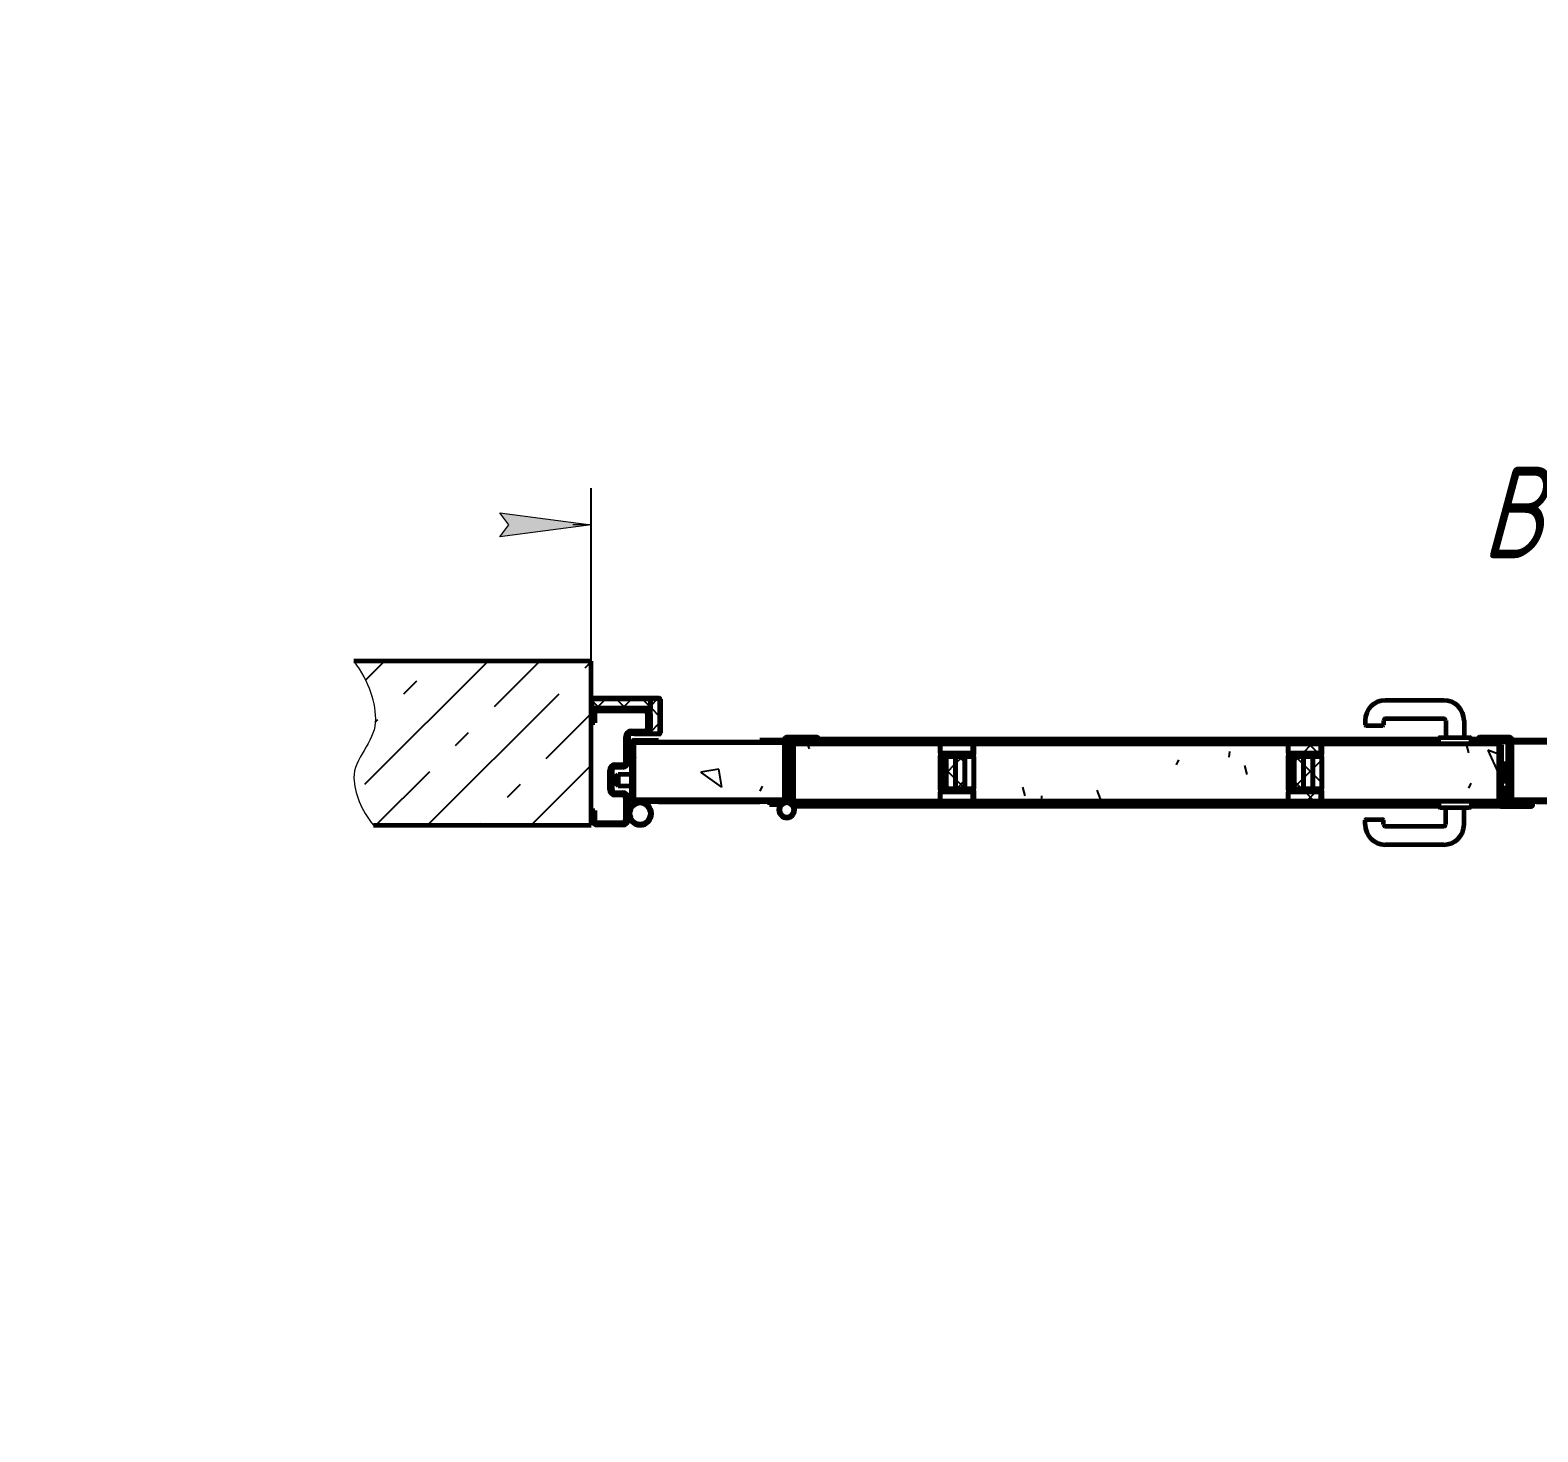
# Model space of a CAD drawing. Header units: millimetres. Extents: x -68 to 2520, y 0 to 297.
# Drawn here: x 48.2 to 130.5, y 0 to 76.5 of the extents above; entities that cross this region are included whole.
import ezdxf

# ---------------------------------------------------------------- set-up
doc = ezdxf.new("R2010")
doc.units = ezdxf.units.MM
for name, pattern in [('K5LT_BASIC', [0]), ('K5LT_THIN', [0]), ('K5LT_THIN_INCLUDED_TO_HATCHING', [0])]:
    doc.linetypes.add(name, pattern=pattern)
doc.layers.add('Системный слой', color=7, linetype='Continuous')
doc.styles.add('KDIMTEXTSTYLE', font='GOST_AU.SHX', dxfattribs={"width": 0.96, "oblique": 15, "height": 5})
doc.dimstyles.new('KDIMSTYLE (0.04)', dxfattribs={"dimtxt": 5, "dimasz": 1, "dimexe": 2, "dimexo": 0, "dimgap": 1, "dimtad": 1, "dimlfac": 25, "dimtxsty": 'KDIMTEXTSTYLE', "dimsah": 1, "dimcen": 0, "dimdle": 1, "dimadec": 0, "dimazin": 0, "dimtfac": 0.667, "dimtmove": 0, "dimatfit": 3, "dimfxl": 1, "dimtvp": 1, "dimtolj": 1, "dimtzin": 0, "dimarcsym": 0})
doc.dimstyles.new('KDIMSTYLE (0.50)', dxfattribs={"dimtxt": 5, "dimasz": 1, "dimexe": 2, "dimexo": 0, "dimgap": 1, "dimtad": 1, "dimlfac": 2, "dimtxsty": 'KDIMTEXTSTYLE', "dimsah": 1, "dimcen": 0, "dimdle": 1, "dimadec": 0, "dimazin": 0, "dimtfac": 0.667, "dimtmove": 0, "dimatfit": 3, "dimfxl": 1, "dimtvp": 1, "dimtolj": 1, "dimtzin": 0, "dimarcsym": 0})
pattern_1 = [(45, (0, 0), (-0.707107, 0.707107), []), (135, (0, 0), (-0.707107, -0.707107), [])]
pattern_2 = [(40, (7.66, 6.428), (-20.569, 24.5134), [2, -30]), (130, (9.193, 7.713), (-24.5134, -20.569), [2, -30]), (85, (7.66, 6.428), (-20.569, 24.513), [2.828, -42.426]), (60, (9.193, 7.713), (-27.713, 16), [2, -30]), (150, (10.192, 9.445), (-16, -27.713), [2, -30]), (105, (9.193, 7.713), (-27.7123, 15.9997), [2.828, -42.426]), (80, (16.853, 14.141), (-26.0974, 4.6017), [1.5, -25]), (170, (17.114, 15.618), (-4.6017, -26.0974), [1.5, -25]), (125, (16.853, 14.141), (-26.097, 4.6016), [2.121, -35.355]), (100, (-18.796, -15.771), (-15.757, -2.7784), [1, -15]), (190, (-18.97, -14.787), (2.7784, -15.757), [1, -15]), (145, (-18.796, -15.771), (-15.7573, -2.77844), [1.414, -21.213]), (70, (1.233, 14.088), (-15.035, 5.4723), [1, -15]), (160, (1.575, 15.028), (-5.4723, -15.035), [1, -15]), (115, (1.233, 14.088), (-15.0355, 5.4725), [1.414, -21.213]), (85, (0, 0), (-9.35186, 7.8449), [0.3, -10]), (65, (0, 0), (-2.41845, 6.64463), [0.3, -10]), (105, (0, 0), (-6.19307, 7.65806), [0.5, -12]), (110, (0, 0), (-7.94593, 1.36463), [0.5, -7])]
pattern_3 = [(135, (0, 0), (-2.12132, -2.12132), [])]
pattern_4 = [(45, (0, 0), (-2.12132, 2.12132), [])]

# ---------------------------------------------------------------- blocks, each defined once
blk = doc.blocks.new('KDIMARROW_01')
at = {"layer": 'Системный слой'}
blk.add_hatch(color=0, dxfattribs=at).paths.add_polyline_path([(0, 0), (-5, 0.658), (-4.5, 0), (-5, -0.658)])
at = {"layer": 'Системный слой', "color": 0, "linetype": 'K5LT_THIN', "lineweight": 18}
for p, q in [((-4.5, 0), (-5, 0.658)), ((-5, 0.658), (0, 0)), ((0, 0), (-5, -0.658)), ((-5, -0.658), (-4.5, 0)), ((0, 0), (-1, 0))]:
    blk.add_line(p, q, dxfattribs=at)

msp = doc.modelspace()

# ---------------------------------------------------------------- hatches: boundary and pattern name
at = {"layer": 'Системный слой'}
h = msp.add_hatch(dxfattribs=at)
h.set_pattern_fill('Бетон', angle=45, style=0, pattern_type=0)
h.set_pattern_definition([(45, (0, 0), (-2.82843, 2.82843), [11, -5]), (45, (9.1924, 9.1924), (-2.82843, 2.82843), [1, -15]), (45, (4.2426, 7.071), (-2.82843, 2.82843), [11, -5]), (45, (13.435, 16.2635), (-2.82843, 2.82843), [1, -15])])
h.paths.add_polyline_path([(78.82661, 33.11981), (66.93392, 33.11981), (66.59591, 33.58965), (66.32191, 34.06005), (66.11191, 34.53102), (65.96592, 35.00256), (65.88393, 35.47466), (65.86661, 35.71981), (65.88668, 36.00105), (65.96934, 36.31226), (66.1234, 36.67125), (66.37302, 37.12736), (66.72842, 37.7535), (66.94505, 38.25178), (67.02523, 38.60583), (67.03339, 38.71181), (67.0216, 39.23803), (66.94582, 39.76548), (66.80604, 40.29415), (66.60226, 40.82406), (66.33449, 41.3552), (66.00272, 41.88756), (65.86661, 42.08091), (78.82661, 42.08091), (78.82661, 40.00381), (78.82661, 38.71181)])
h = msp.add_hatch(dxfattribs=at)
h.set_pattern_fill('Металл', angle=135, style=0, pattern_type=0)
h.set_pattern_definition(pattern_3)
h.paths.add_polyline_path([(81.16661, 38.11981), (81.16661, 38.09181), (82.53861, 38.09181), (82.58669, 38.11173), (82.60661, 38.15981), (82.60661, 40.00381), (82.58669, 40.0519), (82.53861, 40.07181), (78.89461, 40.07181), (78.84652, 40.0519), (78.82661, 40.00381), (78.82661, 38.71181), (78.85461, 38.71181), (78.85461, 40.00381), (78.86632, 40.0321), (78.89461, 40.04381), (82.53861, 40.04381), (82.56689, 40.0321), (82.57861, 40.00381), (82.57861, 38.15981), (82.56689, 38.13153), (82.53861, 38.11981)])
h = msp.add_hatch(dxfattribs=at)
h.set_pattern_fill('Неметалл', angle=45, style=0, pattern_type=0)
h.set_pattern_definition(pattern_1)
h.paths.add_polyline_path([(82.05461, 39.51981), (82.05461, 40.01981), (78.85461, 40.01981), (78.85461, 39.51981)])
h = msp.add_hatch(dxfattribs=at)
h.set_pattern_fill('Металл', angle=135, style=0, pattern_type=0)
h.set_pattern_definition(pattern_3)
h.paths.add_polyline_path([(78.85461, 38.71981), (79.01461, 38.71981), (79.01461, 39.19981), (79.04581, 39.29474), (79.12724, 39.35264), (79.17461, 39.35981), (81.73461, 39.35981), (81.82953, 39.32861), (81.88744, 39.24718), (81.89461, 39.19981), (81.89461, 38.43981), (81.86341, 38.34489), (81.78198, 38.28699), (81.73461, 38.27981), (81.01461, 38.27981), (80.87595, 38.24821), (80.76468, 38.15965), (80.70277, 38.03163), (80.69461, 37.95981), (80.69461, 36.59981), (80.66341, 36.50489), (80.58198, 36.44699), (80.53461, 36.43981), (80.13461, 36.43981), (79.99595, 36.40821), (79.88468, 36.31965), (79.82277, 36.19163), (79.81461, 36.11981), (79.81461, 35.07981), (79.84621, 34.94116), (79.93477, 34.82989), (80.06279, 34.76797), (80.13461, 34.75981), (80.53461, 34.75981), (80.62953, 34.72861), (80.68744, 34.64718), (80.69461, 34.59981), (80.69461, 33.43981), (80.66341, 33.34489), (80.58198, 33.28699), (80.53461, 33.27981), (79.17461, 33.27981), (79.07968, 33.31101), (79.02178, 33.39244), (79.01461, 33.43981), (79.01461, 33.91981), (78.85461, 33.91981), (78.85461, 33.43981), (78.88621, 33.30116), (78.97477, 33.18989), (79.10279, 33.12797), (79.17461, 33.11981), (80.53461, 33.11981), (80.67326, 33.15141), (80.78453, 33.23997), (80.84645, 33.368), (80.85461, 33.43981), (80.85461, 34.59981), (80.82301, 34.73847), (80.73445, 34.84974), (80.60642, 34.91165), (80.53461, 34.91981), (80.13461, 34.91981), (80.03968, 34.95101), (79.98178, 35.03244), (79.97461, 35.07981), (79.97461, 36.11981), (80.00581, 36.21474), (80.08724, 36.27264), (80.13461, 36.27981), (80.53461, 36.27981), (80.67326, 36.31141), (80.78453, 36.39997), (80.84645, 36.528), (80.85461, 36.59981), (80.85461, 37.95981), (80.88581, 38.05474), (80.96724, 38.11264), (81.01461, 38.11981), (81.73461, 38.11981), (81.87326, 38.15141), (81.98453, 38.23997), (82.04645, 38.368), (82.05461, 38.43981), (82.05461, 39.19981), (82.02301, 39.33847), (81.93445, 39.44974), (81.80642, 39.51165), (81.73461, 39.51981), (79.17461, 39.51981), (79.03595, 39.48821), (78.92468, 39.39965), (78.86277, 39.27163), (78.85461, 39.19981)])
h = msp.add_hatch(dxfattribs=at)
h.set_pattern_fill('Неметалл', angle=45, style=0, pattern_type=0)
h.set_pattern_definition(pattern_1)
h.paths.add_polyline_path([(82.55461, 40.03981), (82.05461, 40.03981), (82.05461, 38.11981), (82.55461, 38.11981)])
h = msp.add_hatch(dxfattribs=at)
h.set_pattern_fill('Металл', angle=135, style=0, pattern_type=0)
h.set_pattern_definition(pattern_3)
h.paths.add_polyline_path([(89.43461, 37.67981), (89.43461, 34.55981), (89.41118, 34.50324), (89.35461, 34.47981), (88.03461, 34.47981), (88.03461, 34.39981), (89.35461, 34.39981), (89.44953, 34.43101), (89.50744, 34.51244), (89.51461, 34.55981), (89.51461, 37.67981), (89.53804, 37.73638), (89.59461, 37.75981), (91.14461, 37.75981), (91.2122, 37.79039), (91.23387, 37.86135), (91.19488, 37.92446), (91.14461, 37.93981), (89.53088, 37.93981), (89.43596, 37.90861), (89.41774, 37.89295), (89.30805, 37.78326), (89.25149, 37.75983), (88.03447, 37.75983), (88.03447, 37.67983), (89.25149, 37.67983), (89.34641, 37.71103), (89.36462, 37.72669), (89.47431, 37.83638), (89.53088, 37.85981), (91.14461, 37.85981), (91.15168, 37.85688), (91.15461, 37.84981), (91.15168, 37.84274), (91.14461, 37.83981), (89.59461, 37.83981), (89.49968, 37.80861), (89.44178, 37.72718)])
h = msp.add_hatch(dxfattribs=at)
h.set_pattern_fill('Металл', angle=135, style=0, pattern_type=0)
h.set_pattern_definition(pattern_3)
h.paths.add_polyline_path([(129.03461, 34.55981), (129.03461, 37.67981), (129.00341, 37.77474), (128.92198, 37.83264), (128.87461, 37.83981), (127.32461, 37.83981), (127.31754, 37.84274), (127.31461, 37.84981), (127.31754, 37.85688), (127.32461, 37.85981), (128.93833, 37.85981), (128.9949, 37.83638), (129.10459, 37.72669), (129.19378, 37.68163), (129.21773, 37.67983), (130.43475, 37.67983), (130.43475, 37.75983), (129.21773, 37.75983), (129.16116, 37.78326), (129.05147, 37.89295), (128.96229, 37.93801), (128.93833, 37.93981), (127.32461, 37.93981), (127.25701, 37.90923), (127.23535, 37.83828), (127.27434, 37.77516), (127.32461, 37.75981), (128.87461, 37.75981), (128.93118, 37.73638), (128.95461, 37.67981), (128.95461, 34.55981), (128.98581, 34.46489), (129.06724, 34.40699), (129.11461, 34.39981), (130.43461, 34.39981), (130.43461, 34.47981), (129.11461, 34.47981), (129.05804, 34.50324)])
h = msp.add_hatch(dxfattribs=at)
h.set_pattern_fill('Металл', angle=135, style=0, pattern_type=0)
h.set_pattern_definition(pattern_3)
h.paths.add_polyline_path([(81.01461, 37.59981), (81.01461, 34.55981), (81.04581, 34.46489), (81.12724, 34.40699), (81.17461, 34.39981), (82.49461, 34.39981), (82.49461, 34.47981), (81.17461, 34.47981), (81.11804, 34.50324), (81.09461, 34.55981), (81.09461, 37.59981), (81.11804, 37.65638), (81.17461, 37.67981), (82.49461, 37.67981), (82.49461, 37.75981), (81.17461, 37.75981), (81.07968, 37.72861), (81.02178, 37.64718)])
h = msp.add_hatch(dxfattribs=at)
h.set_pattern_fill('Металл', angle=135, style=0, pattern_type=0)
h.set_pattern_definition(pattern_3)
h.paths.add_polyline_path([(81.17461, 37.63981), (87.83461, 37.63981), (87.83461, 37.65981), (81.17461, 37.65981)])
h = msp.add_hatch(dxfattribs=at)
h.set_pattern_fill('Песок', angle=40, style=0, pattern_type=0)
h.set_pattern_definition(pattern_2)
h.paths.add_polyline_path([(81.17461, 34.51981), (87.83461, 34.51981), (89.35461, 34.51981), (89.35461, 37.63981), (87.83461, 37.63981), (81.17461, 37.63981)])
h = msp.add_hatch(dxfattribs=at)
h.set_pattern_fill('Металл', angle=45, style=0, pattern_type=0)
h.set_pattern_definition(pattern_4)
h.paths.add_polyline_path([(89.79912, 34.47981), (89.79912, 37.51981), (89.82255, 37.57638), (89.87912, 37.59981), (91.19912, 37.59981), (91.19912, 37.67981), (89.87912, 37.67981), (89.78419, 37.64861), (89.72629, 37.56718), (89.71912, 37.51981), (89.71912, 34.47981), (89.75032, 34.38489), (89.83175, 34.32699), (89.87912, 34.31981), (91.19912, 34.31981), (91.19912, 34.39981), (89.87912, 34.39981), (89.82255, 34.42324)])
h = msp.add_hatch(dxfattribs=at)
h.set_pattern_fill('Металл', angle=135, style=0, pattern_type=0)
h.set_pattern_definition(pattern_3)
h.paths.add_polyline_path([(98.87912, 37.01981), (98.87912, 36.99981), (99.63912, 36.99981), (99.68154, 37.01739), (99.69912, 37.05981), (99.69912, 37.51981), (99.68154, 37.56224), (99.63912, 37.57981), (89.87912, 37.57981), (89.87912, 37.55981), (99.63912, 37.55981), (99.6674, 37.5481), (99.67912, 37.51981), (99.67912, 37.05981), (99.6674, 37.03153), (99.63912, 37.01981)])
h = msp.add_hatch(dxfattribs=at)
h.set_pattern_fill('Песок', angle=40, style=0, pattern_type=0)
h.set_pattern_definition(pattern_2)
h.paths.add_polyline_path([(89.87912, 37.55981), (89.87912, 34.43981), (97.87912, 34.43981), (97.87912, 37.55981)])
h = msp.add_hatch(dxfattribs=at)
h.set_pattern_fill('Металл', angle=135, style=0, pattern_type=0)
h.set_pattern_definition(pattern_3)
h.paths.add_polyline_path([(97.99912, 34.93981), (99.63912, 34.93981), (99.63912, 34.97981), (97.99912, 34.97981), (97.94255, 35.00324), (97.91912, 35.05981), (97.91912, 36.93981), (97.94255, 36.99638), (97.99912, 37.01981), (99.63912, 37.01981), (99.63912, 37.05981), (97.99912, 37.05981), (97.9187, 37.02888), (97.87974, 36.95203), (97.87912, 36.93981), (97.87912, 35.05981), (97.91005, 34.97939), (97.9869, 34.94044)])
h = msp.add_hatch(dxfattribs=at)
h.set_pattern_fill('Металл', angle=45, style=0, pattern_type=0)
h.set_pattern_definition(pattern_4)
h.paths.add_polyline_path([(117.87912, 37.01981), (117.87912, 36.99981), (118.63912, 36.99981), (118.68154, 37.01739), (118.69912, 37.05981), (118.69912, 37.51981), (118.68154, 37.56224), (118.63912, 37.57981), (99.75912, 37.57981), (99.71669, 37.56224), (99.69912, 37.51981), (99.69912, 36.97981), (99.6874, 36.95153), (99.65912, 36.93981), (98.23912, 36.93981), (98.1377, 36.90852), (98.07154, 36.82553), (98.05912, 36.75981), (98.05912, 36.43981), (98.07912, 36.43981), (98.07912, 36.75981), (98.11032, 36.85474), (98.19175, 36.91264), (98.23912, 36.91981), (99.65912, 36.91981), (99.70154, 36.93739), (99.71912, 36.97981), (99.71912, 37.51981), (99.73083, 37.5481), (99.75912, 37.55981), (118.63912, 37.55981), (118.6674, 37.5481), (118.67912, 37.51981), (118.67912, 37.05981), (118.6674, 37.03153), (118.63912, 37.01981)])
h = msp.add_hatch(dxfattribs=at)
h.set_pattern_fill('Песок', angle=40, style=0, pattern_type=0)
h.set_pattern_definition(pattern_2)
h.paths.add_polyline_path([(99.71912, 37.55981), (99.71912, 34.43981), (116.87912, 34.43981), (116.87912, 37.55981)])
h = msp.add_hatch(dxfattribs=at)
h.set_pattern_fill('Неметалл', angle=45, style=0, pattern_type=0)
h.set_pattern_definition(pattern_1)
h.paths.add_polyline_path([(116.87912, 37.05981), (118.63912, 37.05981), (118.63912, 37.55981), (116.87912, 37.55981)])
h = msp.add_hatch(dxfattribs=at)
h.set_pattern_fill('Металл', angle=135, style=0, pattern_type=0)
h.set_pattern_definition(pattern_3)
h.paths.add_polyline_path([(128.35912, 37.55981), (128.35912, 37.57981), (118.75912, 37.57981), (118.71669, 37.56224), (118.69912, 37.51981), (118.69912, 36.97981), (118.6874, 36.95153), (118.65912, 36.93981), (117.23912, 36.93981), (117.1377, 36.90852), (117.07154, 36.82553), (117.05912, 36.75981), (117.05912, 36.43981), (117.07912, 36.43981), (117.07912, 36.75981), (117.11032, 36.85474), (117.19175, 36.91264), (117.23912, 36.91981), (118.65912, 36.91981), (118.70154, 36.93739), (118.71912, 36.97981), (118.71912, 37.51981), (118.73083, 37.5481), (118.75912, 37.55981)])
h = msp.add_hatch(dxfattribs=at)
h.set_pattern_fill('Песок', angle=40, style=0, pattern_type=0)
h.set_pattern_definition(pattern_2)
h.paths.add_polyline_path([(118.75912, 34.43981), (128.35912, 34.43981), (128.35912, 37.55981), (118.75912, 37.55981), (118.73083, 37.5481), (118.71912, 37.51981), (118.71912, 36.87981), (118.71912, 35.11981), (118.71912, 35.01981), (118.71912, 34.47981), (118.73083, 34.45153)])
h = msp.add_hatch(dxfattribs=at)
h.set_pattern_fill('Металл', angle=45, style=0, pattern_type=0)
h.set_pattern_definition(pattern_4)
h.paths.add_polyline_path([(128.51912, 34.39981), (128.51912, 37.51981), (128.48792, 37.61474), (128.40648, 37.67264), (128.35912, 37.67981), (127.03912, 37.67981), (127.03912, 37.59981), (128.35912, 37.59981), (128.41568, 37.57638), (128.43912, 37.51981), (128.43912, 34.39981), (128.47032, 34.30489), (128.55175, 34.24699), (128.59912, 34.23981), (130.14912, 34.23981), (130.15619, 34.23688), (130.15912, 34.22981), (130.15619, 34.22274), (130.14912, 34.21981), (128.53539, 34.21981), (128.47882, 34.24324), (128.36913, 34.35293), (128.27995, 34.39799), (128.25599, 34.3998), (127.03898, 34.3998), (127.03898, 34.3198), (128.25599, 34.3198), (128.31256, 34.29637), (128.42225, 34.18668), (128.51144, 34.14162), (128.53539, 34.13981), (130.14912, 34.13981), (130.21671, 34.17039), (130.23837, 34.24135), (130.19939, 34.30446), (130.14912, 34.31981), (128.59912, 34.31981), (128.54255, 34.34324)])
h = msp.add_hatch(dxfattribs=at)
h.set_pattern_fill('Неметалл', angle=45, style=0, pattern_type=0)
h.set_pattern_definition(pattern_1)
h.paths.add_polyline_path([(98.21912, 36.87981), (98.21912, 35.11981), (98.71912, 35.11981), (98.71912, 36.87981)])
h = msp.add_hatch(dxfattribs=at)
h.set_pattern_fill('Неметалл', angle=45, style=0, pattern_type=0)
h.set_pattern_definition(pattern_1)
h.paths.add_polyline_path([(98.71912, 36.87981), (98.71912, 35.11981), (99.21912, 35.11981), (99.21912, 36.87981)])
h = msp.add_hatch(dxfattribs=at)
h.set_pattern_fill('Неметалл', angle=45, style=0, pattern_type=0)
h.set_pattern_definition(pattern_1)
h.paths.add_polyline_path([(117.71912, 35.11981), (117.71912, 36.87981), (117.21912, 36.87981), (117.21912, 35.11981)])
h = msp.add_hatch(dxfattribs=at)
h.set_pattern_fill('Неметалл', angle=45, style=0, pattern_type=0)
h.set_pattern_definition(pattern_1)
h.paths.add_polyline_path([(118.21912, 35.11981), (118.21912, 36.87981), (117.71912, 36.87981), (117.71912, 35.11981)])
h = msp.add_hatch(dxfattribs=at)
h.set_pattern_fill('Неметалл', angle=45, style=0, pattern_type=0)
h.set_pattern_definition(pattern_1)
h.paths.add_polyline_path([(118.71912, 35.11981), (118.71912, 36.87981), (118.21912, 36.87981), (118.21912, 35.11981)])
h = msp.add_hatch(dxfattribs=at)
h.set_pattern_fill('Металл', angle=45, style=0, pattern_type=0)
h.set_pattern_definition(pattern_4)
h.paths.add_polyline_path([(117.87912, 34.99981), (117.87912, 34.97981), (118.63912, 34.97981), (118.6674, 34.9681), (118.67912, 34.93981), (118.67912, 34.47981), (118.6674, 34.45153), (118.63912, 34.43981), (99.75912, 34.43981), (99.73083, 34.45153), (99.71912, 34.47981), (99.71912, 35.01981), (99.70154, 35.06224), (99.65912, 35.07981), (98.23912, 35.07981), (98.14419, 35.11101), (98.08629, 35.19244), (98.07912, 35.23981), (98.07912, 35.55981), (98.05912, 35.55981), (98.05912, 35.23981), (98.0904, 35.1384), (98.17339, 35.07224), (98.23912, 35.05981), (99.65912, 35.05981), (99.6874, 35.0481), (99.69912, 35.01981), (99.69912, 34.47981), (99.71669, 34.43739), (99.75912, 34.41981), (118.63912, 34.41981), (118.68154, 34.43739), (118.69912, 34.47981), (118.69912, 34.93981), (118.68154, 34.98224), (118.63912, 34.99981)])
h = msp.add_hatch(dxfattribs=at)
h.set_pattern_fill('Металл', angle=135, style=0, pattern_type=0)
h.set_pattern_definition(pattern_3)
h.paths.add_polyline_path([(128.35912, 34.41981), (128.35912, 34.43981), (118.75912, 34.43981), (118.73083, 34.45153), (118.71912, 34.47981), (118.71912, 35.01981), (118.70154, 35.06224), (118.65912, 35.07981), (117.23912, 35.07981), (117.14419, 35.11101), (117.08629, 35.19244), (117.07912, 35.23981), (117.07912, 35.55981), (117.05912, 35.55981), (117.05912, 35.23981), (117.0904, 35.1384), (117.17339, 35.07224), (117.23912, 35.05981), (118.65912, 35.05981), (118.6874, 35.0481), (118.69912, 35.01981), (118.69912, 34.47981), (118.71669, 34.43739), (118.75912, 34.41981)])
h = msp.add_hatch(dxfattribs=at)
h.set_pattern_fill('Металл', angle=45, style=0, pattern_type=0)
h.set_pattern_definition(pattern_4)
h.paths.add_polyline_path([(98.87912, 34.99981), (98.87912, 34.97981), (99.63912, 34.97981), (99.6674, 34.9681), (99.67912, 34.93981), (99.67912, 34.47981), (99.6674, 34.45153), (99.63912, 34.43981), (89.87912, 34.43981), (89.87912, 34.41981), (99.63912, 34.41981), (99.68154, 34.43739), (99.69912, 34.47981), (99.69912, 34.93981), (99.68154, 34.98224), (99.63912, 34.99981)])
h = msp.add_hatch(dxfattribs=at)
h.set_pattern_fill('Неметалл', angle=45, style=0, pattern_type=0)
h.set_pattern_definition(pattern_1)
h.paths.add_polyline_path([(118.63912, 34.93981), (116.87912, 34.93981), (116.87912, 34.43981), (118.63912, 34.43981)])
h = msp.add_hatch(dxfattribs=at)
h.set_pattern_fill('Металл', angle=135, style=0, pattern_type=0)
h.set_pattern_definition(pattern_3)
h.paths.add_polyline_path([(87.83461, 34.51981), (81.17461, 34.51981), (81.17461, 34.49981), (87.83461, 34.49981)])

# ---------------------------------------------------------------- linework, layer by layer
at = {"layer": 'Системный слой', "color": 5, "linetype": 'K5LT_BASIC', "lineweight": 60, "true_color": 0x0000ff}
for p, q in [((78.82661, 42.08091), (65.86661, 42.08091)), ((78.82661, 33.11981), (78.82661, 42.08091)), ((78.82661, 38.71181), (78.82661, 40.00381)), ((78.85461, 39.51981), (78.85461, 40.01981)), ((78.85461, 40.01981), (82.05461, 40.01981)), ((78.85461, 40.00381), (78.85461, 38.71181)), ((82.05461, 39.51981), (78.85461, 39.51981)), ((78.89461, 40.07181), (82.53861, 40.07181)), ((82.53861, 40.04381), (78.89461, 40.04381)), ((79.17461, 39.51981), (81.73461, 39.51981)), ((82.05461, 40.03981), (82.55461, 40.03981)), ((82.05461, 38.11981), (82.05461, 40.03981)), ((82.05461, 40.01981), (82.05461, 39.51981)), ((82.55461, 40.03981), (82.55461, 38.11981)), ((82.57861, 38.15981), (82.57861, 40.00381)), ((82.60661, 40.00381), (82.60661, 38.15981)), ((125.37912, 39.93981), (122.17912, 39.93981)), ((78.85461, 38.71181), (78.82661, 38.71181)), ((78.85461, 38.71981), (78.85461, 39.19981)), ((79.01461, 38.71981), (78.85461, 38.71981)), ((79.01461, 39.19981), (79.01461, 38.71981)), ((81.73461, 39.35981), (79.17461, 39.35981)), ((81.89461, 38.43981), (81.89461, 39.19981)), ((82.05461, 39.19981), (82.05461, 38.43981)), ((121.07912, 38.83981), (121.07912, 38.59981)), ((122.07912, 38.83981), (122.07912, 38.59981)), ((125.37912, 38.93981), (122.17912, 38.93981)), ((125.47912, 38.83981), (125.47912, 37.91981)), ((126.47912, 38.83981), (126.47912, 37.91981)), ((80.69461, 36.59981), (80.69461, 37.95981)), ((80.85461, 37.95981), (80.85461, 36.59981)), ((81.01461, 38.27981), (81.73461, 38.27981)), ((81.73461, 38.11981), (81.01461, 38.11981)), ((81.16661, 38.09181), (81.16661, 38.11981)), ((81.16661, 38.11981), (82.53861, 38.11981)), ((82.53861, 38.09181), (81.16661, 38.09181)), ((82.55461, 38.11981), (82.05461, 38.11981)), ((89.41774, 37.89295), (89.30805, 37.78326)), ((91.14461, 37.93981), (89.53088, 37.93981)), ((122.03912, 38.55981), (121.11912, 38.55981)), ((125.17912, 37.91981), (126.77912, 37.91981)), ((128.93833, 37.93981), (127.32461, 37.93981)), ((129.16116, 37.78326), (129.05147, 37.89295)), ((80.85461, 37.39981), (80.93461, 37.39981)), ((80.85461, 36.59981), (80.85461, 37.39981)), ((80.93461, 37.39981), (80.93461, 36.59981)), ((81.01461, 34.55981), (81.01461, 37.59981)), ((81.09461, 37.59981), (81.09461, 34.55981)), ((81.17461, 37.75981), (82.49461, 37.75981)), ((82.49461, 37.67981), (81.17461, 37.67981)), ((81.17461, 37.65981), (89.35461, 37.65981)), ((81.17461, 37.63981), (81.17461, 37.65981)), ((87.83461, 37.63981), (81.17461, 37.63981)), ((81.17461, 37.63981), (89.35461, 37.63981)), ((81.17461, 34.51981), (81.17461, 37.63981)), ((82.49461, 37.75981), (82.49461, 37.67981)), ((82.49461, 37.67981), (89.25149, 37.67983)), ((89.25149, 37.75983), (88.03447, 37.75983)), ((88.03447, 37.67983), (88.03447, 37.75983)), ((89.25149, 37.67983), (88.03447, 37.67983)), ((89.35461, 37.65981), (89.35461, 34.49981)), ((89.47431, 37.83638), (89.36462, 37.72669)), ((89.39774, 37.75981), (89.45604, 37.75981)), ((89.43461, 34.55981), (89.43461, 37.67981)), ((89.43461, 37.63981), (89.43461, 37.65981)), ((89.43461, 34.55981), (89.43461, 37.63981)), ((89.51461, 37.67981), (89.51461, 34.55981)), ((89.51461, 37.67981), (89.59461, 37.67981)), ((91.14461, 37.85981), (89.53088, 37.85981)), ((89.59461, 37.83981), (91.14461, 37.83981)), ((91.14461, 37.75981), (89.59461, 37.75981)), ((89.67461, 37.67981), (89.59461, 37.67981)), ((89.59461, 37.67981), (89.59461, 36.33981)), ((89.67461, 37.67981), (89.87912, 37.67981)), ((89.71912, 34.47981), (89.71912, 37.51981)), ((89.79912, 37.51981), (89.79912, 34.47981)), ((89.87912, 37.67981), (91.19912, 37.67981)), ((91.19912, 37.59981), (89.87912, 37.59981)), ((89.87912, 37.57981), (99.63912, 37.57981)), ((89.87912, 37.55981), (89.87912, 37.57981)), ((89.87912, 37.55981), (97.87912, 37.55981)), ((89.87912, 34.43981), (89.87912, 37.55981)), ((99.63912, 37.55981), (89.87912, 37.55981)), ((91.14461, 37.75981), (91.27461, 37.75981)), ((91.19912, 37.67981), (91.19912, 37.59981)), ((125.09912, 37.67981), (91.19912, 37.67981)), ((125.09912, 37.59981), (91.19912, 37.59981)), ((91.27461, 37.67981), (91.27461, 37.83981)), ((91.27461, 37.83981), (125.09912, 37.83981)), ((97.87912, 37.55981), (97.87912, 34.43981)), ((97.87912, 37.05981), (97.87912, 37.55981)), ((97.87912, 37.55981), (99.63912, 37.55981)), ((99.63912, 37.05981), (97.87912, 37.05981)), ((97.99912, 37.05981), (99.63912, 37.05981)), ((99.63912, 37.55981), (99.63912, 37.05981)), ((99.63912, 37.05981), (99.63912, 37.01981)), ((99.67912, 37.05981), (99.67912, 37.51981)), ((99.69912, 37.51981), (99.69912, 37.05981)), ((99.69912, 36.97981), (99.69912, 37.51981)), ((99.71912, 37.55981), (116.87912, 37.55981)), ((99.71912, 34.43981), (99.71912, 37.55981)), ((99.71912, 37.51981), (99.71912, 36.97981)), ((99.75912, 37.57981), (118.63912, 37.57981)), ((118.63912, 37.55981), (99.75912, 37.55981)), ((116.87912, 37.55981), (116.87912, 34.43981)), ((116.87912, 37.05981), (116.87912, 37.55981)), ((116.87912, 37.55981), (118.63912, 37.55981)), ((118.63912, 37.05981), (116.87912, 37.05981)), ((116.99912, 37.05981), (118.63912, 37.05981)), ((118.63912, 37.55981), (118.63912, 37.05981)), ((118.63912, 37.05981), (118.63912, 37.01981)), ((118.67912, 37.05981), (118.67912, 37.51981)), ((118.69912, 37.51981), (118.69912, 37.05981)), ((118.69912, 36.97981), (118.69912, 37.51981)), ((118.71912, 37.55981), (128.35912, 37.55981)), ((118.71912, 34.43981), (118.71912, 37.55981)), ((118.71912, 37.51981), (118.71912, 36.97981)), ((118.75912, 37.57981), (128.35912, 37.57981)), ((128.35912, 37.55981), (118.75912, 37.55981)), ((125.09912, 37.57981), (125.09912, 37.83981)), ((126.85912, 37.57981), (126.85912, 37.83981)), ((126.85912, 37.83981), (127.19461, 37.83981)), ((127.03912, 37.67981), (126.85912, 37.67981)), ((127.03912, 37.59981), (126.85912, 37.59981)), ((127.03912, 37.59981), (127.03912, 37.67981)), ((127.03912, 37.67981), (128.35912, 37.67981)), ((128.35912, 37.59981), (127.03912, 37.59981)), ((127.19461, 37.83981), (127.19461, 37.67981)), ((127.19461, 37.75981), (127.32461, 37.75981)), ((128.93833, 37.85981), (127.32461, 37.85981)), ((127.32461, 37.83981), (128.87461, 37.83981)), ((128.87461, 37.75981), (127.32461, 37.75981)), ((128.35912, 37.67981), (128.79461, 37.67981)), ((128.35912, 37.57981), (128.35912, 37.55981)), ((128.35912, 37.55981), (128.35912, 34.43981)), ((128.43912, 34.39981), (128.43912, 37.51981)), ((128.51912, 37.51981), (128.51912, 34.39981)), ((128.87461, 37.67981), (128.79461, 37.67981)), ((128.95461, 37.67981), (128.87461, 37.67981)), ((128.87461, 36.59981), (128.87461, 37.67981)), ((128.95461, 34.55981), (128.95461, 37.67981)), ((129.10459, 37.72669), (128.9949, 37.83638)), ((129.01317, 37.75981), (129.07147, 37.75981)), ((129.03461, 37.67981), (129.03461, 34.55981)), ((129.03461, 37.65981), (129.03461, 37.63981)), ((129.11461, 37.65981), (138.03461, 37.65981)), ((129.11461, 34.49981), (129.11461, 37.65981)), ((138.03461, 37.63981), (129.11461, 37.63981)), ((134.84357, 37.75983), (129.21773, 37.75983)), ((134.84348, 37.67983), (129.21773, 37.67983)), ((130.43475, 37.75983), (130.43475, 37.67983)), ((80.13461, 36.43981), (80.53461, 36.43981)), ((80.53461, 36.27981), (80.13461, 36.27981)), ((80.93461, 36.59981), (80.85461, 36.59981)), ((89.51461, 36.53581), (89.55578, 36.57698)), ((89.51461, 36.53581), (89.55578, 36.57698)), ((89.56261, 36.57416), (89.56261, 35.97138)), ((89.56261, 36.57416), (89.56261, 36.33981)), ((89.71912, 36.33981), (89.56261, 36.33981)), ((89.71912, 36.33981), (89.56261, 36.33981)), ((89.87912, 36.25981), (89.79912, 36.25981)), ((89.87912, 36.25981), (89.79912, 36.25981)), ((97.87912, 35.05981), (97.87912, 36.93981)), ((97.91912, 36.93981), (97.91912, 35.05981)), ((99.63912, 37.01981), (97.99912, 37.01981)), ((98.05912, 36.75981), (98.05912, 36.43981)), ((98.07912, 36.43981), (98.05912, 36.43981)), ((98.07912, 35.19981), (98.07912, 36.79981)), ((98.07912, 36.75981), (98.07912, 36.43981)), ((98.11912, 36.79981), (98.11912, 35.19981)), ((98.19912, 36.91981), (99.67912, 36.91981)), ((99.67912, 36.87981), (98.19912, 36.87981)), ((98.21912, 36.87981), (98.71912, 36.87981)), ((98.21912, 35.11981), (98.21912, 36.87981)), ((98.23912, 36.93981), (99.65912, 36.93981)), ((99.65912, 36.91981), (98.23912, 36.91981)), ((98.71912, 36.87981), (99.21912, 36.87981)), ((98.71912, 35.11981), (98.71912, 36.87981)), ((98.71912, 36.87981), (98.71912, 35.11981)), ((98.87912, 37.01981), (99.63912, 37.01981)), ((98.87912, 36.99981), (98.87912, 37.01981)), ((99.63912, 36.99981), (98.87912, 36.99981)), ((99.21912, 36.87981), (99.21912, 35.11981)), ((99.21912, 36.87981), (99.71912, 36.87981)), ((99.21912, 35.11981), (99.21912, 36.87981)), ((99.67912, 36.91981), (99.67912, 36.87981)), ((99.71912, 36.87981), (99.71912, 35.11981)), ((116.87912, 35.05981), (116.87912, 36.93981)), ((116.91912, 36.93981), (116.91912, 35.05981)), ((118.63912, 37.01981), (116.99912, 37.01981)), ((117.05912, 36.75981), (117.05912, 36.43981)), ((117.07912, 36.43981), (117.05912, 36.43981)), ((117.07912, 35.19981), (117.07912, 36.79981)), ((117.07912, 36.75981), (117.07912, 36.43981)), ((117.11912, 36.79981), (117.11912, 35.19981)), ((117.19912, 36.91981), (118.67912, 36.91981)), ((118.67912, 36.87981), (117.19912, 36.87981)), ((117.21912, 36.87981), (117.71912, 36.87981)), ((117.21912, 35.11981), (117.21912, 36.87981)), ((117.23912, 36.93981), (118.65912, 36.93981)), ((118.65912, 36.91981), (117.23912, 36.91981)), ((117.71912, 36.87981), (117.71912, 35.11981)), ((117.71912, 36.87981), (118.21912, 36.87981)), ((117.71912, 35.11981), (117.71912, 36.87981)), ((117.87912, 37.01981), (118.63912, 37.01981)), ((117.87912, 36.99981), (117.87912, 37.01981)), ((118.63912, 36.99981), (117.87912, 36.99981)), ((118.21912, 36.87981), (118.21912, 35.11981)), ((118.21912, 36.87981), (118.71912, 36.87981)), ((118.21912, 35.11981), (118.21912, 36.87981)), ((118.67912, 36.91981), (118.67912, 36.87981)), ((118.71912, 36.87981), (118.71912, 35.11981)), ((128.35912, 36.33981), (128.43912, 36.33981)), ((128.51912, 36.47981), (128.63912, 36.47981)), ((128.63912, 36.47981), (128.63912, 35.51981)), ((128.63912, 36.24381), (128.75461, 36.12832)), ((128.75461, 36.59981), (128.91461, 36.59981)), ((128.75461, 36.51981), (128.75461, 36.59981)), ((128.75461, 36.51981), (128.75461, 35.47981)), ((128.91461, 36.59981), (128.91461, 36.51981)), ((128.91461, 36.51981), (128.91461, 35.47981)), ((128.91461, 35.61981), (128.91461, 36.37981)), ((128.91461, 36.37981), (128.95461, 36.37981)), ((79.81461, 35.07981), (79.81461, 36.11981)), ((79.97461, 36.11981), (79.97461, 35.07981)), ((80.09461, 35.71981), (80.29461, 35.91981)), ((80.09461, 35.49578), (80.09461, 35.71981)), ((80.09461, 35.47981), (80.09461, 35.49578)), ((80.09461, 35.47981), (80.29461, 35.27981)), ((80.29461, 35.91981), (81.01461, 35.91981)), ((80.29461, 35.91981), (80.29461, 35.32239)), ((81.09461, 35.79981), (81.17461, 35.79981)), ((81.09461, 35.39981), (81.17461, 35.39981)), ((89.51461, 35.66381), (89.55578, 35.62264)), ((89.51461, 35.66381), (89.55578, 35.62264)), ((89.56261, 35.97138), (89.56261, 35.62547)), ((89.71912, 35.85981), (89.56261, 35.85981)), ((89.71912, 35.85981), (89.56261, 35.85981)), ((89.56261, 35.85981), (89.56261, 35.62547)), ((89.59461, 35.85981), (89.59461, 34.51981)), ((89.87912, 35.93981), (89.79912, 35.93981)), ((89.87912, 35.93981), (89.79912, 35.93981)), ((98.05912, 35.55981), (98.07912, 35.55981)), ((98.05912, 35.55981), (98.05912, 35.23981)), ((98.07912, 35.55981), (98.07912, 35.23981)), ((117.05912, 35.55981), (117.07912, 35.55981)), ((117.05912, 35.55981), (117.05912, 35.23981)), ((117.07912, 35.55981), (117.07912, 35.23981)), ((128.35912, 35.65981), (128.43912, 35.65981)), ((128.51912, 35.51981), (128.63912, 35.51981)), ((128.75461, 36.01581), (128.63912, 36.01581)), ((128.75461, 35.78381), (128.63912, 35.78381)), ((128.75461, 35.72381), (128.63912, 35.72381)), ((128.75461, 35.39981), (128.75461, 35.47981)), ((128.91461, 35.39981), (128.75461, 35.39981)), ((128.87461, 34.51981), (128.87461, 35.39981)), ((128.91461, 35.61981), (128.95461, 35.61981)), ((128.91461, 35.47981), (128.91461, 35.39981)), ((80.13461, 34.91981), (80.53461, 34.91981)), ((80.53461, 34.75981), (80.13461, 34.75981)), ((80.29461, 35.32239), (80.29461, 35.27981)), ((80.29461, 35.27981), (81.01461, 35.27981)), ((80.69461, 33.43981), (80.69461, 34.59981)), ((80.85461, 34.59981), (80.85461, 33.43981)), ((89.63912, 35.27981), (89.71912, 35.27981)), ((89.63912, 34.47981), (89.63912, 35.27981)), ((89.71912, 35.27981), (89.71912, 34.47981)), ((97.87912, 34.43981), (97.87912, 34.93981)), ((97.87912, 34.93981), (99.63912, 34.93981)), ((97.99912, 34.97981), (99.63912, 34.97981)), ((99.63912, 34.93981), (97.99912, 34.93981)), ((98.19912, 35.11981), (99.67912, 35.11981)), ((99.67912, 35.07981), (98.19912, 35.07981)), ((98.71912, 35.11981), (98.21912, 35.11981)), ((98.23912, 35.07981), (99.65912, 35.07981)), ((99.65912, 35.05981), (98.23912, 35.05981)), ((99.21912, 35.11981), (98.71912, 35.11981)), ((98.87912, 34.99981), (99.63912, 34.99981)), ((98.87912, 34.97981), (98.87912, 34.99981)), ((99.63912, 34.97981), (98.87912, 34.97981)), ((99.71912, 35.11981), (99.21912, 35.11981)), ((99.63912, 34.97981), (99.63912, 34.93981)), ((99.63912, 34.93981), (99.63912, 34.43981)), ((99.67912, 35.11981), (99.67912, 35.07981)), ((99.67912, 34.47981), (99.67912, 34.93981)), ((99.69912, 34.47981), (99.69912, 35.01981)), ((99.69912, 34.93981), (99.69912, 34.47981)), ((99.71912, 35.01981), (99.71912, 34.47981)), ((116.87912, 34.43981), (116.87912, 34.93981)), ((116.87912, 34.93981), (118.63912, 34.93981)), ((116.99912, 34.97981), (118.63912, 34.97981)), ((118.63912, 34.93981), (116.99912, 34.93981)), ((117.19912, 35.11981), (118.67912, 35.11981)), ((118.67912, 35.07981), (117.19912, 35.07981)), ((117.71912, 35.11981), (117.21912, 35.11981)), ((117.23912, 35.07981), (118.65912, 35.07981)), ((118.65912, 35.05981), (117.23912, 35.05981)), ((118.21912, 35.11981), (117.71912, 35.11981)), ((117.87912, 34.99981), (118.63912, 34.99981)), ((117.87912, 34.97981), (117.87912, 34.99981)), ((118.63912, 34.97981), (117.87912, 34.97981)), ((118.71912, 35.11981), (118.21912, 35.11981)), ((118.63912, 34.97981), (118.63912, 34.93981)), ((118.63912, 34.93981), (118.63912, 34.43981)), ((118.67912, 35.11981), (118.67912, 35.07981)), ((118.67912, 34.47981), (118.67912, 34.93981)), ((118.69912, 34.47981), (118.69912, 35.01981)), ((118.69912, 34.93981), (118.69912, 34.47981)), ((118.71912, 35.01981), (118.71912, 34.47981)), ((128.51912, 35.27981), (128.59912, 35.27981)), ((128.51912, 34.47981), (128.51912, 35.27981)), ((128.59912, 35.27981), (128.59912, 34.47981)), ((78.85461, 33.43981), (78.85461, 33.91981)), ((78.85461, 33.91981), (79.01461, 33.91981)), ((79.01461, 33.91981), (79.01461, 33.43981)), ((81.17461, 34.49981), (81.17461, 34.51981)), ((81.17461, 34.51981), (87.83461, 34.51981)), ((89.35461, 34.51981), (81.17461, 34.51981)), ((89.35461, 34.49981), (81.17461, 34.49981)), ((81.17461, 34.47981), (82.49461, 34.47981)), ((82.49461, 34.39981), (81.17461, 34.39981)), ((82.49461, 34.47981), (82.49461, 34.39981)), ((82.49461, 34.47981), (88.03461, 34.47981)), ((82.49461, 34.39981), (88.03461, 34.39981)), ((88.03461, 34.39981), (88.03461, 34.47981)), ((88.03461, 34.47981), (89.35461, 34.47981)), ((89.35461, 34.39981), (88.03461, 34.39981)), ((88.55288, 34.39981), (88.55288, 34.23981)), ((89.15288, 34.23981), (88.55288, 34.23981)), ((89.15288, 34.23981), (89.27288, 34.35981)), ((89.27288, 34.39981), (89.27288, 34.35981)), ((89.35461, 34.39981), (89.67461, 34.39981)), ((89.49317, 34.47981), (89.63912, 34.47981)), ((89.50293, 34.49981), (89.63912, 34.49981)), ((89.51461, 34.51981), (89.50953, 34.51981)), ((89.50953, 34.51981), (89.51461, 34.51981)), ((89.51461, 34.55981), (89.51461, 34.51981)), ((89.51461, 34.51981), (89.59461, 34.51981)), ((89.59461, 34.51981), (89.63912, 34.51981)), ((89.71912, 34.47981), (89.63912, 34.47981)), ((89.67461, 34.36231), (89.67461, 34.47981)), ((89.71912, 34.47981), (89.71912, 34.39981)), ((89.71912, 34.39981), (89.71912, 34.33955)), ((89.79912, 34.28295), (89.79737, 34.28121)), ((89.79912, 34.31981), (89.79912, 34.27981)), ((89.87912, 34.31981), (89.79912, 34.31981)), ((89.79912, 34.27981), (89.91912, 34.15981)), ((89.84067, 34.3245), (89.83598, 34.31981)), ((89.85412, 34.22481), (89.85068, 34.22137)), ((97.87912, 34.43981), (89.87912, 34.43981)), ((89.87912, 34.41981), (89.87912, 34.43981)), ((89.87912, 34.43981), (99.63912, 34.43981)), ((99.63912, 34.41981), (89.87912, 34.41981)), ((89.87912, 34.39981), (91.19912, 34.39981)), ((91.19912, 34.31981), (89.87912, 34.31981)), ((125.10166, 34.13981), (89.89836, 34.13981)), ((90.51912, 34.15981), (89.91912, 34.15981)), ((90.51912, 34.31981), (90.51912, 34.15981)), ((91.19925, 34.3198), (90.51912, 34.3198)), ((91.19912, 34.39981), (91.19912, 34.31981)), ((91.19925, 34.3998), (91.19912, 34.3998)), ((91.19925, 34.3198), (91.19925, 34.3998)), ((91.19925, 34.3998), (125.09912, 34.3998)), ((91.19925, 34.3198), (125.09912, 34.3198)), ((99.63912, 34.43981), (97.87912, 34.43981)), ((116.87912, 34.43981), (99.71912, 34.43981)), ((99.75912, 34.43981), (118.63912, 34.43981)), ((118.63912, 34.41981), (99.75912, 34.41981)), ((118.63912, 34.43981), (116.87912, 34.43981)), ((128.35912, 34.43981), (118.71912, 34.43981)), ((118.75912, 34.43981), (128.35912, 34.43981)), ((128.35912, 34.41981), (118.75912, 34.41981)), ((125.09912, 34.41981), (125.09912, 34.15981)), ((126.77912, 34.07981), (125.17912, 34.07981)), ((125.47912, 33.15981), (125.47912, 34.07981)), ((126.47912, 33.15981), (126.47912, 34.07981)), ((128.53539, 34.13981), (126.85658, 34.13981)), ((126.85912, 34.41981), (126.85912, 34.15981)), ((126.85912, 34.3998), (127.03898, 34.3998)), ((126.85912, 34.3198), (127.03898, 34.3198)), ((127.03898, 34.3198), (127.03898, 34.3998)), ((127.03898, 34.3998), (128.25599, 34.3998)), ((127.03898, 34.3198), (128.25599, 34.3198)), ((128.31256, 34.29637), (128.42225, 34.18668)), ((128.35912, 34.43981), (128.35912, 34.41981)), ((128.36913, 34.35293), (128.47882, 34.24324)), ((128.59912, 34.23981), (128.48247, 34.23981)), ((128.59912, 34.47981), (128.51912, 34.47981)), ((128.53539, 34.21981), (130.14912, 34.21981)), ((128.53539, 34.13981), (130.14912, 34.13981)), ((128.59912, 34.31981), (130.14912, 34.31981)), ((130.14912, 34.23981), (128.59912, 34.23981)), ((128.79461, 34.47981), (128.79461, 34.51981)), ((128.79461, 34.51981), (128.87461, 34.51981)), ((128.79461, 34.49981), (128.96628, 34.49981)), ((128.79461, 34.31981), (128.79461, 34.47981)), ((128.79461, 34.47981), (128.97604, 34.47981)), ((128.79461, 34.39981), (129.11461, 34.39981)), ((128.95461, 34.51981), (128.87461, 34.51981)), ((128.95461, 34.51981), (128.95461, 34.55981)), ((128.95969, 34.51981), (128.95461, 34.51981)), ((128.95461, 34.51981), (128.95969, 34.51981)), ((136.27461, 34.51981), (129.11461, 34.51981)), ((138.03461, 34.49981), (129.11461, 34.49981)), ((129.11461, 34.47981), (130.43461, 34.47981)), ((130.43461, 34.39981), (129.11461, 34.39981)), ((130.43461, 34.47981), (130.43461, 34.39981)), ((130.43461, 34.47981), (136.77461, 34.47981)), ((130.43461, 34.39981), (136.77461, 34.39981)), ((66.93392, 33.11981), (78.82661, 33.11981)), ((79.17461, 33.27981), (80.53461, 33.27981)), ((80.53461, 33.11981), (79.17461, 33.11981)), ((121.07912, 33.15981), (121.07912, 33.39981)), ((121.11912, 33.43981), (122.03912, 33.43981)), ((122.07912, 33.15981), (122.07912, 33.39981)), ((125.37912, 33.05981), (122.17912, 33.05981)), ((125.37912, 32.05981), (122.17912, 32.05981))]:
    msp.add_line(p, q, dxfattribs=at)
for centre, radius, start, end in [((78.89461, 40.00381), 0.068, 90, 180), ((78.89461, 40.00381), 0.04, 90, 180), ((79.17461, 39.19981), 0.32, 90, 180), ((81.73461, 39.19981), 0.32, 0, 90), ((82.53861, 40.00381), 0.068, 0, 90), ((82.53861, 40.00381), 0.04, 0, 90), ((122.17912, 38.83981), 1.1, 90, 180), ((125.37912, 38.83981), 1.1, 0, 90), ((79.17461, 39.19981), 0.16, 90, 180), ((81.73461, 39.19981), 0.16, 0, 90), ((122.17912, 38.83981), 0.1, 90, 180), ((125.37912, 38.83981), 0.1, 0, 90), ((81.01461, 37.95981), 0.32, 90, 180), ((81.01461, 37.95981), 0.16, 90, 180), ((81.73461, 38.43981), 0.16, 270, 0), ((81.73461, 38.43981), 0.32, 270, 0), ((82.53861, 38.15981), 0.04, 270, 0), ((82.53861, 38.15981), 0.068, 270, 0), ((89.53088, 37.77981), 0.16, 90, 135), ((91.14461, 37.84981), 0.09, 270, 90), ((121.11912, 38.59981), 0.04, 180, 270), ((122.03912, 38.59981), 0.04, 270, 0), ((125.17912, 37.83981), 0.08, 90, 180), ((126.77912, 37.83981), 0.08, 0, 90), ((127.32461, 37.84981), 0.09, 90, 270), ((128.93833, 37.77981), 0.16, 45, 90), ((81.17461, 37.59981), 0.16, 90, 180), ((81.17461, 37.59981), 0.08, 90, 180), ((89.25149, 37.83983), 0.08, 270, 315), ((89.25149, 37.83983), 0.16, 270, 315), ((89.59461, 37.67981), 0.16, 90, 180), ((89.53088, 37.77981), 0.08, 90, 135), ((89.59461, 37.67981), 0.08, 90, 180), ((89.87912, 37.51981), 0.16, 90, 180), ((89.87912, 37.51981), 0.08, 90, 180), ((91.14461, 37.84981), 0.01, 270, 90), ((97.99912, 36.93981), 0.12, 90, 180), ((99.63912, 37.51981), 0.06, 0, 90), ((99.63912, 37.51981), 0.04, 0, 90), ((99.63912, 37.05981), 0.06, 270, 0), ((99.63912, 37.05981), 0.04, 270, 0), ((99.75912, 37.51981), 0.06, 90, 180), ((99.75912, 37.51981), 0.04, 90, 180), ((116.99912, 36.93981), 0.12, 90, 180), ((118.63912, 37.51981), 0.06, 0, 90), ((118.63912, 37.51981), 0.04, 0, 90), ((118.63912, 37.05981), 0.06, 270, 0), ((118.63912, 37.05981), 0.04, 270, 0), ((118.75912, 37.51981), 0.06, 90, 180), ((118.75912, 37.51981), 0.04, 90, 180), ((127.32461, 37.84981), 0.01, 90, 270), ((128.35912, 37.51981), 0.16, 0, 90), ((128.35912, 37.51981), 0.08, 0, 90), ((128.87461, 37.67981), 0.16, 0, 90), ((128.87461, 37.67981), 0.08, 0, 90), ((128.93833, 37.77981), 0.08, 45, 90), ((129.21773, 37.83983), 0.16, 225, 270), ((129.21773, 37.83983), 0.08, 225, 270), ((80.13461, 36.11981), 0.32, 90, 180), ((80.13461, 36.11981), 0.16, 90, 180), ((80.53461, 36.59981), 0.16, 270, 0), ((80.53461, 36.59981), 0.32, 270, 0), ((89.55861, 36.57416), 0.004, 0, 135), ((89.55861, 36.57416), 0.004, 0, 135), ((97.99912, 36.93981), 0.08, 90, 180), ((98.23912, 36.75981), 0.18, 90, 180), ((98.19912, 36.79981), 0.12, 90, 180), ((98.23912, 36.75981), 0.16, 90, 180), ((98.19912, 36.79981), 0.08, 90, 180), ((99.65912, 36.97981), 0.06, 270, 0), ((99.65912, 36.97981), 0.04, 270, 0), ((116.99912, 36.93981), 0.08, 90, 180), ((117.23912, 36.75981), 0.18, 90, 180), ((117.19912, 36.79981), 0.12, 90, 180), ((117.23912, 36.75981), 0.16, 90, 180), ((117.19912, 36.79981), 0.08, 90, 180), ((118.65912, 36.97981), 0.06, 270, 0), ((118.65912, 36.97981), 0.04, 270, 0), ((89.55861, 35.62547), 0.004, 225, 0), ((89.55861, 35.62547), 0.004, 225, 0), ((80.13461, 35.07981), 0.32, 180, 270), ((80.13461, 35.07981), 0.16, 180, 270), ((80.53461, 34.59981), 0.32, 0, 90), ((80.53461, 34.59981), 0.16, 0, 90), ((97.99912, 35.05981), 0.12, 180, 270), ((97.99912, 35.05981), 0.08, 180, 270), ((98.23912, 35.23981), 0.18, 180, 270), ((98.23912, 35.23981), 0.16, 180, 270), ((98.19912, 35.19981), 0.12, 180, 270), ((98.19912, 35.19981), 0.08, 180, 270), ((99.63912, 34.93981), 0.06, 0, 90), ((99.63912, 34.93981), 0.04, 0, 90), ((99.65912, 35.01981), 0.06, 0, 90), ((99.65912, 35.01981), 0.04, 0, 90), ((116.99912, 35.05981), 0.12, 180, 270), ((116.99912, 35.05981), 0.08, 180, 270), ((117.23912, 35.23981), 0.18, 180, 270), ((117.23912, 35.23981), 0.16, 180, 270), ((117.19912, 35.19981), 0.12, 180, 270), ((117.19912, 35.19981), 0.08, 180, 270), ((118.63912, 34.93981), 0.06, 0, 90), ((118.63912, 34.93981), 0.04, 0, 90), ((118.65912, 35.01981), 0.06, 0, 90), ((118.65912, 35.01981), 0.04, 0, 90), ((81.49461, 33.75981), 0.64, 90, 270), ((81.49461, 33.75981), 0.64, 90, 270), ((81.49461, 33.75981), 0.56, 90, 270), ((81.17461, 34.55981), 0.16, 180, 270), ((81.17461, 34.55981), 0.08, 180, 270), ((81.49461, 33.75981), 0.64, 270, 90), ((81.49461, 33.75981), 0.56, 270, 90), ((89.49686, 33.95981), 0.44, 90, 270), ((89.49686, 33.95981), 0.38, 90, 270), ((89.35461, 34.55981), 0.16, 270, 0), ((89.35461, 34.55981), 0.08, 270, 0), ((89.49686, 33.95981), 0.44, 270, 90), ((89.49686, 33.95981), 0.38, 270, 90), ((89.87912, 34.47981), 0.16, 180, 270), ((89.63912, 34.39981), 0.16, 324.0392986, 340.6737048), ((89.87912, 34.47981), 0.08, 180, 270), ((99.63912, 34.47981), 0.04, 270, 0), ((99.63912, 34.47981), 0.06, 270, 0), ((99.75912, 34.47981), 0.06, 180, 270), ((99.75912, 34.47981), 0.04, 180, 270), ((118.63912, 34.47981), 0.04, 270, 0), ((118.63912, 34.47981), 0.06, 270, 0), ((118.75912, 34.47981), 0.06, 180, 270), ((118.75912, 34.47981), 0.04, 180, 270), ((125.17912, 34.15981), 0.08, 180, 270), ((126.77912, 34.15981), 0.08, 270, 0), ((128.25599, 34.2398), 0.16, 45, 90), ((128.25599, 34.2398), 0.08, 45, 90), ((128.53539, 34.29981), 0.16, 225, 270), ((128.59912, 34.39981), 0.16, 180, 270), ((128.53539, 34.29981), 0.08, 225, 270), ((128.59912, 34.39981), 0.08, 180, 270), ((129.11461, 34.55981), 0.16, 180, 270), ((129.11461, 34.55981), 0.08, 180, 270), ((130.14912, 34.22981), 0.09, 270, 90), ((130.14912, 34.22981), 0.01, 270, 90), ((79.17461, 33.43981), 0.32, 180, 270), ((79.17461, 33.43981), 0.16, 180, 270), ((80.53461, 33.43981), 0.16, 270, 0), ((80.53461, 33.43981), 0.32, 270, 0), ((121.11912, 33.39981), 0.04, 90, 180), ((122.17912, 33.15981), 1.1, 180, 270), ((122.03912, 33.39981), 0.04, 0, 90), ((122.17912, 33.15981), 0.1, 180, 270), ((125.37912, 33.15981), 0.1, 270, 0), ((125.37912, 33.15981), 1.1, 270, 0)]:
    msp.add_arc(centre, radius, start, end, dxfattribs=at)
at = {"layer": 'Системный слой', "color": 7, "linetype": 'K5LT_THIN_INCLUDED_TO_HATCHING', "lineweight": 18}
msp.add_open_spline([(65.86661, 42.08091), (66.68733, 40.94958), (67.07625, 39.82655), (67.03339, 38.71181), (66.99477, 37.70775), (65.83133, 36.71339), (65.86661, 35.71981), (65.89748, 34.85027), (66.25325, 33.9836), (66.93392, 33.11981)], degree=3, knots=[0, 0, 0, 0, 1, 1, 1, 2, 2, 2, 3, 3, 3, 3], dxfattribs=at)

# ---------------------------------------------------------------- dimensions: what is measured, and where the dimension line sits
at = {"layer": 'Системный слой', "color": 7}
msp.add_linear_dim(base=(78.82661, 49.52765), p1=(198.08373, 42.08091), p2=(78.82661, 42.08091), location=(138.82661, 49.52765), text='\\H5.0;\\W0.965;\\Q15;\\Q15;В (проем)\\H5.0;\\W0.965;\\Q15;', dimstyle='KDIMSTYLE (0.04)', override={"dimexo": 0, "dimblk1": 'KDIMARROW_01', "dimblk2": 'KDIMARROW_01', "dimse1": 0, "dimse2": 0, "dimclrt": 7, "dimtolj": 1}, dxfattribs=at).render()
msp.add_radius_dim(center=(-68.17352, 46.80853), radius=615.62971, location=(524.85224, 20.03753), text='\\H5.0;\\W0.965;\\Q15;R\\H5.0;\\W0.965;\\Q15;\\Q15; раскрытия', dimstyle='KDIMSTYLE (0.50)', override={"dimblk2": 'KDIMARROW_01', "dimclrt": 7, "dimtofl": 0, "dimtolj": 1}, dxfattribs=at).render()

doc.saveas('drawing.dxf')
